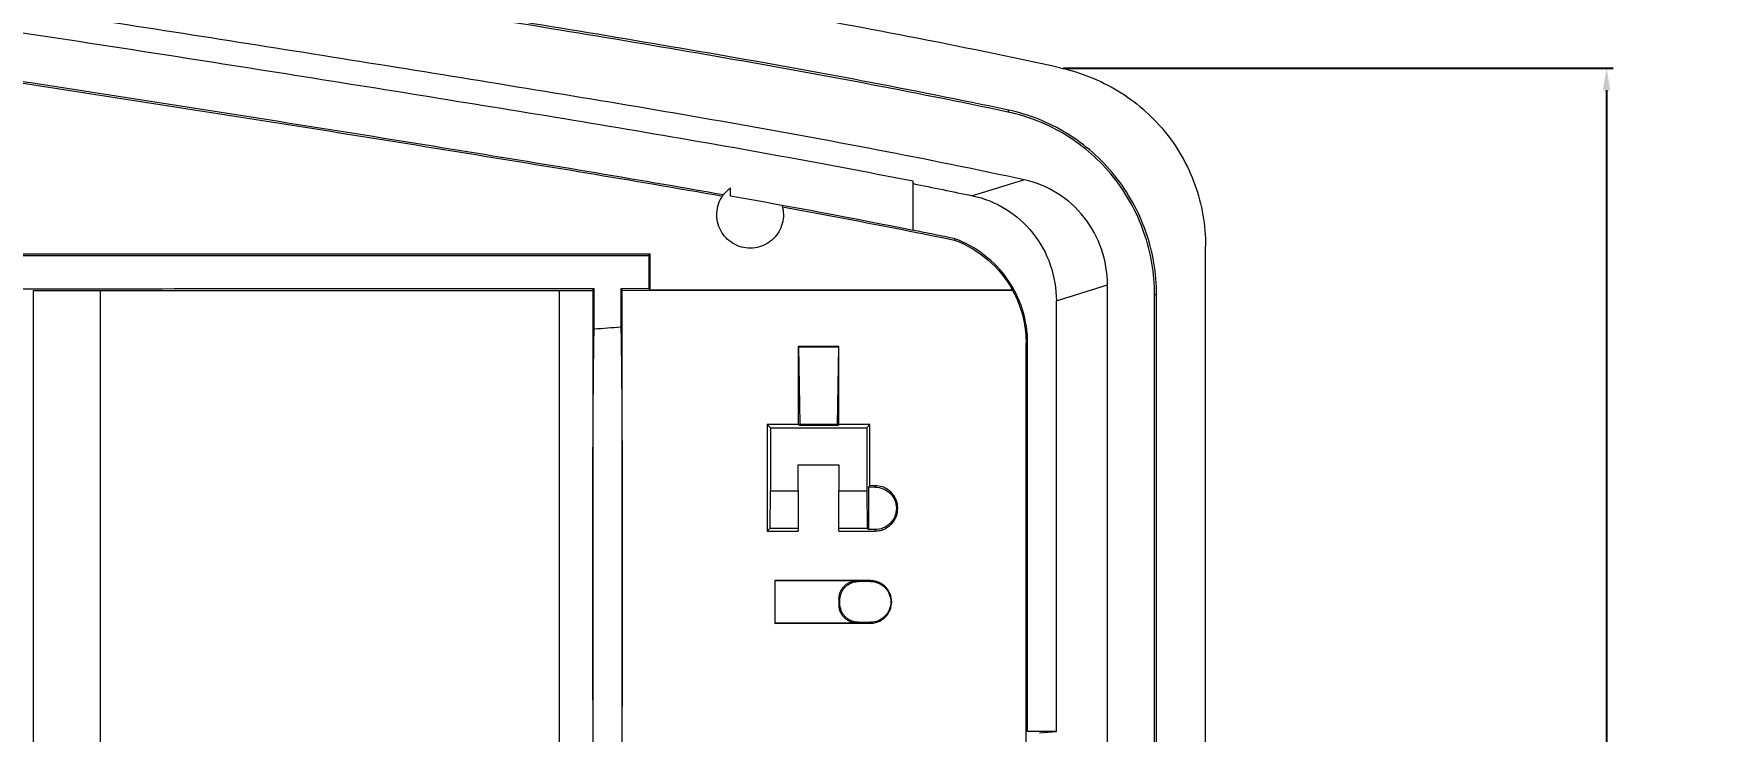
# Model space of a CAD drawing. Header units: inches. Extents: x 1474 to 3696, y 573 to 1061.
# Drawn here: x 1774.27 to 1819.45, y 895.03 to 913.88 of the extents above; entities that cross this region are included whole.
import ezdxf

# ---------------------------------------------------------------- set-up
doc = ezdxf.new("R2010")
doc.units = ezdxf.units.IN
doc.styles.get("Standard").update_dxf_attribs({"font": 'txt', "bigfont": 'gbcbig.shx'})
doc.dimstyles.new('2', dxfattribs={"dimtxt": 1.5, "dimasz": 0.6, "dimexe": 0.18, "dimexo": 0.0625, "dimgap": 0.09, "dimtad": 0, "dimtih": 1, "dimtoh": 1, "dimzin": 0, "dimdsep": 46, "dimtxsty": 'Standard', "dimcen": 0, "dimadec": 0, "dimazin": 2, "dimtfac": 1, "dimtofl": 0, "dimtmove": 0, "dimatfit": 3, "dimfxl": 0, "dimtolj": 1, "dimtzin": 0, "dimarcsym": 0})

# ---------------------------------------------------------------- blocks, each defined once
blk = doc.blocks.new('*D232')
at = {"color": 0, "lineweight": -2, "transparency": 16777216}
for p, q in [((1802.08, 912.941), (1816.928, 912.941)), ((1816.748, 912.341), (1816.748, 892.868)), ((1816.748, 871.716), (1816.748, 891.188)), ((1802.08, 871.116), (1816.928, 871.116))]:
    blk.add_line(p, q, dxfattribs=at)
at = {"color": 0, "transparency": 16777216}
for points in [[(1816.648, 912.341), (1816.848, 912.341), (1816.748, 912.941)], [(1816.648, 871.716), (1816.848, 871.716), (1816.748, 871.116)]]:
    blk.add_solid(points, dxfattribs=at)
at = {"layer": 'Defpoints', "color": 0, "transparency": 16777216}
for p in [(1802.018, 912.941), (1816.748, 912.941), (1802.018, 871.116)]:
    blk.add_point(p, dxfattribs=at)
at = {"color": 0, "transparency": 16777216, "insert": (1816.748, 892.028), "char_height": 1.5, "attachment_point": 5}
blk.add_mtext('\\A1;41.82', dxfattribs=at)

msp = doc.modelspace()

# ---------------------------------------------------------------- linework, layer by layer
at = {"color": 7, "linetype": 'Continuous', "lineweight": 15}
for p, q in [((1800.597, 911.806), (1800.586, 911.753)), ((1798.024, 909.82), (1798.024, 909.883)), ((1798.024, 908.562), (1798.024, 909.82)), ((1793.094, 909.483), (1793.094, 909.706)), ((1798.024, 908.562), (1798.024, 908.558)), ((1805.924, 875.926), (1805.924, 908.131)), ((1790.887, 907.878), (1790.924, 907.915)), ((1790.887, 907.878), (1790.887, 906.978)), ((1790.924, 906.942), (1790.924, 907.915)), ((1803.273, 876.97), (1803.273, 907.087)), ((1774.274, 906.939), (1776.074, 906.936)), ((1774.274, 877.118), (1774.274, 906.939)), ((1776.074, 906.936), (1776.074, 877.12)), ((1776.074, 906.934), (1788.48, 906.935)), ((1788.48, 906.939), (1789.374, 906.939)), ((1788.48, 877.117), (1788.48, 906.939)), ((1789.374, 906.939), (1789.412, 906.978)), ((1789.374, 906.939), (1789.374, 877.117)), ((1789.412, 905.9), (1789.412, 906.978)), ((1790.887, 906.978), (1790.135, 906.978)), ((1790.135, 906.978), (1790.135, 905.953)), ((1790.135, 906.978), (1790.174, 906.94)), ((1790.174, 906.94), (1800.707, 906.943)), ((1790.174, 899.292), (1790.174, 906.94)), ((1790.924, 906.942), (1790.887, 906.978)), ((1800.707, 906.943), (1800.709, 906.946)), ((1801.893, 895.028), (1801.893, 906.654)), ((1804.6, 906.815), (1804.546, 906.815)), ((1804.546, 877.241), (1804.546, 906.815)), ((1804.6, 877.241), (1804.6, 906.815)), ((1794.924, 905.428), (1794.924, 903.318)), ((1794.937, 905.415), (1794.924, 905.428)), ((1796.024, 905.428), (1794.924, 905.428)), ((1794.937, 905.415), (1796.014, 905.419)), ((1794.98, 903.328), (1794.937, 905.415)), ((1796.014, 905.419), (1795.971, 903.328)), ((1796.014, 905.419), (1796.024, 905.428)), ((1796.024, 903.316), (1796.024, 905.428)), ((1801.075, 905.513), (1801.118, 905.513)), ((1801.075, 878.543), (1801.075, 905.513)), ((1801.118, 895.028), (1801.118, 905.513)), ((1794.174, 903.228), (1794.083, 903.319)), ((1794.924, 903.318), (1794.083, 903.319)), ((1794.083, 903.319), (1794.083, 900.438)), ((1794.174, 903.228), (1796.774, 903.228)), ((1794.174, 903.228), (1794.174, 901.528)), ((1794.924, 903.318), (1794.98, 903.289)), ((1794.98, 903.328), (1795.971, 903.328)), ((1794.98, 903.289), (1794.98, 903.328)), ((1795.971, 903.289), (1794.98, 903.289)), ((1795.971, 903.328), (1795.971, 903.289)), ((1795.971, 903.289), (1796.024, 903.316)), ((1796.86, 903.315), (1796.024, 903.316)), ((1796.774, 903.228), (1796.86, 903.315)), ((1796.774, 903.228), (1796.774, 901.528)), ((1796.86, 901.667), (1796.86, 903.315)), ((1794.924, 902.228), (1796.024, 902.228)), ((1794.924, 901.528), (1794.924, 902.228)), ((1796.024, 902.228), (1796.024, 901.528)), ((1796.86, 901.667), (1796.822, 901.628)), ((1797, 901.666), (1796.86, 901.667)), ((1797, 901.666), (1797, 901.628)), ((1794.165, 900.52), (1794.174, 901.528)), ((1794.174, 901.528), (1794.924, 901.528)), ((1794.924, 901.528), (1794.924, 900.52)), ((1796.024, 901.528), (1796.774, 901.528)), ((1796.024, 900.52), (1796.024, 901.528)), ((1796.774, 901.528), (1796.782, 900.52)), ((1796.822, 901.628), (1796.822, 900.48)), ((1797, 901.628), (1796.822, 901.628)), ((1794.083, 900.438), (1794.165, 900.52)), ((1794.083, 900.438), (1794.924, 900.439)), ((1794.165, 900.52), (1794.924, 900.52)), ((1794.924, 900.52), (1794.924, 900.439)), ((1796.024, 900.52), (1796.782, 900.52)), ((1796.024, 900.441), (1796.024, 900.52)), ((1796.024, 900.441), (1797, 900.442)), ((1796.822, 900.48), (1796.782, 900.52)), ((1797, 900.48), (1796.822, 900.48)), ((1797, 900.48), (1797, 900.442)), ((1790.174, 884.764), (1790.174, 899.292)), ((1796.507, 899.104), (1794.295, 899.107)), ((1794.295, 899.107), (1794.295, 897.949)), ((1794.298, 899.104), (1794.295, 899.107)), ((1794.298, 897.953), (1794.298, 899.104)), ((1794.298, 899.104), (1796.507, 899.104)), ((1796.507, 899.104), (1796.549, 899.078)), ((1796.874, 899.103), (1796.507, 899.104)), ((1796.874, 899.078), (1796.549, 899.078)), ((1796.874, 899.103), (1796.874, 899.078)), ((1796.024, 898.604), (1796.049, 898.578)), ((1796.024, 898.604), (1796.024, 898.453)), ((1796.049, 898.478), (1796.049, 898.578)), ((1796.049, 898.478), (1796.024, 898.453)), ((1794.295, 897.949), (1796.507, 897.953)), ((1794.298, 897.953), (1794.295, 897.949)), ((1796.507, 897.953), (1794.298, 897.953)), ((1796.549, 897.978), (1796.507, 897.953)), ((1796.507, 897.953), (1796.874, 897.954)), ((1796.549, 897.978), (1796.874, 897.978)), ((1796.874, 897.978), (1796.874, 897.954)), ((1801.434, 894.994), (1801.893, 895.028))]:
    msp.add_line(p, q, dxfattribs=at)
at = {"color": 7, "linetype": 'Continuous', "lineweight": 15, "flags": 128}
msp.add_lwpolyline([(1799.143, 908.294), (1799.148, 908.313), (1799.154, 908.332)], dxfattribs=at)
at = {"color": 7, "linetype": 'Continuous', "lineweight": 15}
for points, knots in [([(1802.018, 912.941), (1799.297, 913.54), (1796.554, 914.063), (1791.043, 915.038), (1788.277, 915.491), (1782.741, 916.383), (1779.97, 916.824), (1774.428, 917.683), (1771.656, 918.099), (1766.103, 918.887), (1763.32, 919.258), (1757.737, 919.939), (1754.938, 920.249), (1749.333, 920.824), (1746.525, 921.088), (1740.902, 921.586), (1738.087, 921.822), (1732.448, 922.26), (1729.624, 922.463), (1723.97, 922.833), (1721.138, 923.001), (1712.643, 923.436), (1706.975, 923.633), (1698.461, 923.808), (1695.62, 923.845), (1689.94, 923.882), (1687.102, 923.882), (1681.425, 923.853), (1678.588, 923.826), (1672.913, 923.723), (1670.076, 923.644), (1667.24, 923.52)], [0, 0, 0, 0, 0.0625, 0.0625, 0.125, 0.125, 0.1875, 0.1875, 0.25, 0.25, 0.3125, 0.3125, 0.375, 0.375, 0.4375, 0.4375, 0.5, 0.5, 0.5625, 0.5625, 0.625, 0.625, 0.75, 0.75, 0.8125, 0.8125, 0.875, 0.875, 0.9375, 0.9375, 1, 1, 1, 1]), ([(1800.597, 911.806), (1797.988, 912.357), (1795.36, 912.847), (1790.085, 913.764), (1787.438, 914.194), (1782.141, 915.044), (1779.49, 915.465), (1774.188, 916.286), (1771.537, 916.685), (1766.226, 917.439), (1763.565, 917.794), (1758.229, 918.452), (1755.554, 918.751), (1750.19, 919.31), (1747.503, 919.568), (1742.121, 920.055), (1739.426, 920.283), (1731.331, 920.928), (1725.921, 921.302), (1717.795, 921.751), (1715.084, 921.881), (1709.659, 922.098), (1706.945, 922.186), (1701.519, 922.325), (1698.807, 922.375), (1693.382, 922.438), (1690.67, 922.452), (1685.247, 922.451), (1682.535, 922.437), (1677.112, 922.378), (1674.401, 922.332), (1671.689, 922.253)], [0, 0, 0, 0, 0.0625, 0.0625, 0.125, 0.125, 0.1875, 0.1875, 0.25, 0.25, 0.3125, 0.3125, 0.375, 0.375, 0.4375, 0.4375, 0.5, 0.5, 0.625, 0.625, 0.6875, 0.6875, 0.75, 0.75, 0.8125, 0.8125, 0.875, 0.875, 0.9375, 0.9375, 1, 1, 1, 1]), ([(1800.586, 911.753), (1797.976, 912.305), (1795.348, 912.795), (1790.072, 913.713), (1787.426, 914.142), (1782.129, 914.992), (1779.479, 915.413), (1774.178, 916.233), (1771.528, 916.633), (1766.217, 917.387), (1763.556, 917.742), (1758.22, 918.399), (1755.545, 918.699), (1750.181, 919.258), (1747.494, 919.516), (1742.113, 920.003), (1739.418, 920.231), (1731.324, 920.876), (1725.915, 921.25), (1717.79, 921.699), (1715.08, 921.829), (1709.655, 922.046), (1706.942, 922.133), (1701.516, 922.273), (1698.804, 922.323), (1693.381, 922.386), (1690.669, 922.4), (1685.247, 922.399), (1682.535, 922.385), (1677.113, 922.325), (1674.402, 922.279), (1671.69, 922.201)], [0, 0, 0, 0, 0.0625, 0.0625, 0.125, 0.125, 0.1875, 0.1875, 0.25, 0.25, 0.3125, 0.3125, 0.375, 0.375, 0.4375, 0.4375, 0.5, 0.5, 0.625, 0.625, 0.6875, 0.6875, 0.75, 0.75, 0.8125, 0.8125, 0.875, 0.875, 0.9375, 0.9375, 1, 1, 1, 1]), ([(1801.028, 909.922), (1798.397, 910.491), (1795.747, 910.992), (1790.425, 911.928), (1787.754, 912.364), (1782.409, 913.227), (1779.734, 913.651), (1774.384, 914.481), (1771.708, 914.886), (1766.347, 915.652), (1763.66, 916.013), (1758.276, 916.678), (1755.579, 916.984), (1750.177, 917.547), (1747.471, 917.806), (1742.052, 918.297), (1739.339, 918.527), (1731.188, 919.176), (1725.739, 919.553), (1717.544, 920.003), (1714.81, 920.133), (1709.344, 920.35), (1706.61, 920.436), (1701.143, 920.573), (1698.41, 920.623), (1692.943, 920.684), (1690.209, 920.695), (1684.742, 920.69), (1682.009, 920.675), (1676.541, 920.61), (1673.807, 920.56), (1671.072, 920.476)], [0, 0, 0, 0, 0.0625, 0.0625, 0.125, 0.125, 0.1875, 0.1875, 0.25, 0.25, 0.3125, 0.3125, 0.375, 0.375, 0.4375, 0.4375, 0.5, 0.5, 0.625, 0.625, 0.6875, 0.6875, 0.75, 0.75, 0.8125, 0.8125, 0.875, 0.875, 0.9375, 0.9375, 1, 1, 1, 1]), ([(1798.024, 909.883), (1795.463, 910.391), (1792.888, 910.848), (1787.723, 911.719), (1785.134, 912.136), (1779.954, 912.963), (1777.362, 913.37), (1772.179, 914.162), (1769.586, 914.545), (1764.388, 915.266), (1761.783, 915.604), (1756.561, 916.227), (1753.946, 916.514), (1748.708, 917.045), (1746.085, 917.291), (1740.832, 917.758), (1738.203, 917.978), (1730.303, 918.597), (1725.023, 918.956), (1717.084, 919.386), (1714.435, 919.51), (1709.138, 919.717), (1706.49, 919.801), (1701.193, 919.933), (1698.544, 919.982), (1693.247, 920.042), (1690.598, 920.055), (1685.301, 920.053), (1682.653, 920.04), (1677.355, 919.984), (1674.706, 919.94), (1672.057, 919.866)], [0, 0, 0, 0, 0.0625, 0.0625, 0.125, 0.125, 0.1875, 0.1875, 0.25, 0.25, 0.3125, 0.3125, 0.375, 0.375, 0.4375, 0.4375, 0.5, 0.5, 0.625, 0.625, 0.6875, 0.6875, 0.75, 0.75, 0.8125, 0.8125, 0.875, 0.875, 0.9375, 0.9375, 1, 1, 1, 1]), ([(1792.902, 909.517), (1790.45, 909.95), (1787.989, 910.355), (1783.062, 911.153), (1780.596, 911.545), (1775.663, 912.317), (1773.198, 912.695), (1768.261, 913.42), (1765.789, 913.766), (1760.835, 914.411), (1758.353, 914.711), (1753.376, 915.267), (1750.882, 915.523), (1743.385, 916.245), (1738.366, 916.673), (1728.312, 917.432), (1723.274, 917.76), (1713.184, 918.28), (1708.139, 918.465), (1700.57, 918.645), (1698.046, 918.689), (1693, 918.744), (1690.476, 918.755), (1685.429, 918.753), (1682.906, 918.741), (1677.858, 918.69), (1675.334, 918.651), (1672.81, 918.585)], [0, 0, 0, 0, 0.0625, 0.0625, 0.125, 0.125, 0.1875, 0.1875, 0.25, 0.25, 0.3125, 0.3125, 0.375, 0.375, 0.5, 0.5, 0.625, 0.625, 0.75, 0.75, 0.8125, 0.8125, 0.875, 0.875, 0.9375, 0.9375, 1, 1, 1, 1]), ([(1672.813, 918.55), (1675.337, 918.616), (1677.861, 918.655), (1682.912, 918.706), (1685.438, 918.718), (1693.014, 918.722), (1698.061, 918.671), (1708.15, 918.431), (1713.192, 918.246), (1723.268, 917.726), (1728.305, 917.398), (1738.353, 916.639), (1743.365, 916.212), (1750.867, 915.489), (1753.364, 915.232), (1758.352, 914.675), (1760.842, 914.373), (1765.809, 913.725), (1768.286, 913.378), (1773.228, 912.652), (1775.693, 912.273), (1780.616, 911.504), (1783.074, 911.113), (1787.983, 910.319), (1790.434, 909.915), (1792.879, 909.484)], [0, 0, 0, 0, 0.0625, 0.0625, 0.125, 0.125, 0.25, 0.25, 0.375, 0.375, 0.5, 0.5, 0.625, 0.625, 0.6875, 0.6875, 0.75, 0.75, 0.8125, 0.8125, 0.875, 0.875, 0.9375, 0.9375, 1, 1, 1, 1]), ([(1802.018, 912.941), (1802.562, 912.821), (1803.074, 912.617), (1804.03, 912.038), (1804.45, 911.676), (1804.986, 911.026), (1805.146, 910.793), (1805.422, 910.309), (1805.539, 910.055), (1805.73, 909.524), (1805.803, 909.249), (1805.899, 908.696), (1805.924, 908.416), (1805.924, 908.131)], [0, 0, 0, 0, 0.25, 0.25, 0.5, 0.5, 0.625, 0.625, 0.75, 0.75, 0.875, 0.875, 1, 1, 1, 1]), ([(1804.546, 906.815), (1804.546, 907.396), (1804.45, 907.96), (1804.163, 908.778), (1804.045, 909.041), (1803.768, 909.539), (1803.609, 909.777), (1803.068, 910.45), (1802.643, 910.825), (1801.668, 911.426), (1801.144, 911.635), (1800.586, 911.753)], [0, 0, 0, 0, 0.25, 0.25, 0.375, 0.375, 0.5, 0.5, 0.75, 0.75, 1, 1, 1, 1]), ([(1804.6, 906.815), (1804.6, 907.403), (1804.502, 907.972), (1804.212, 908.8), (1804.092, 909.065), (1803.813, 909.569), (1803.652, 909.809), (1803.105, 910.489), (1802.675, 910.869), (1801.69, 911.475), (1801.161, 911.686), (1800.597, 911.806)], [0, 0, 0, 0, 0.25, 0.25, 0.375, 0.375, 0.5, 0.5, 0.75, 0.75, 1, 1, 1, 1]), ([(1803.273, 907.087), (1803.273, 907.418), (1803.219, 907.741), (1803.003, 908.367), (1802.847, 908.653), (1802.439, 909.169), (1802.197, 909.385), (1801.644, 909.732), (1801.346, 909.853), (1801.028, 909.922)], [0, 0, 0, 0, 0.25, 0.25, 0.5, 0.5, 0.75, 0.75, 1, 1, 1, 1]), ([(1794.488, 909.23), (1794.533, 909.073), (1794.535, 908.903), (1794.45, 908.587), (1794.364, 908.441), (1794.127, 908.214), (1793.977, 908.135), (1793.657, 908.064), (1793.488, 908.074), (1793.178, 908.18), (1793.038, 908.276), (1792.828, 908.527), (1792.758, 908.682), (1792.709, 909.006), (1792.73, 909.174), (1792.856, 909.477), (1792.962, 909.61), (1793.094, 909.706)], [0, 0, 0, 0, 0.125, 0.125, 0.25, 0.25, 0.375, 0.375, 0.5, 0.5, 0.625, 0.625, 0.75, 0.75, 0.875, 0.875, 1, 1, 1, 1]), ([(1799.626, 909.494), (1799.947, 909.427), (1800.248, 909.307), (1800.807, 908.961), (1801.051, 908.744), (1801.462, 908.227), (1801.621, 907.939), (1801.838, 907.311), (1801.893, 906.988), (1801.893, 906.654)], [0, 0, 0, 0, 0.25, 0.25, 0.5, 0.5, 0.75, 0.75, 1, 1, 1, 1]), ([(1799.154, 908.332), (1798.967, 908.371), (1798.59, 908.448), (1798.213, 908.524), (1798.024, 908.562)], [0, 0, 0, 0, 0.496456, 1, 1, 1, 1]), ([(1799.143, 908.294), (1799.474, 908.171), (1799.777, 907.993), (1800.314, 907.531), (1800.536, 907.26), (1800.709, 906.946)], [0, 0, 0, 0, 0.5, 0.5, 1, 1, 1, 1]), ([(1801.118, 905.513), (1801.118, 905.823), (1801.072, 906.125), (1800.886, 906.711), (1800.75, 906.986), (1800.225, 907.737), (1799.725, 908.121), (1799.154, 908.332)], [0, 0, 0, 0, 0.25, 0.25, 0.5, 0.5, 1, 1, 1, 1]), ([(1757.156, 907.882), (1757.674, 907.882), (1758.733, 907.882), (1760.354, 907.882), (1762.043, 907.882), (1763.801, 907.882), (1766.216, 907.882), (1769.635, 907.882), (1773.077, 907.881), (1776.071, 907.881), (1778.179, 907.88), (1780.355, 907.88), (1783.267, 907.88), (1786.779, 907.879), (1789.585, 907.879), (1790.887, 907.878)], [0, 0, 0, 0, 0.045928, 0.093892, 0.143893, 0.19593, 0.250005, 0.358562, 0.500003, 0.556354, 0.625003, 0.687503, 0.750002, 0.883988, 1, 1, 1, 1]), ([(1790.924, 907.915), (1790.187, 907.915), (1788.74, 907.916), (1786.605, 907.917), (1784.545, 907.917), (1781.761, 907.918), (1778.297, 907.919), (1774.156, 907.92), (1770.066, 907.92), (1765.912, 907.92), (1761.613, 907.92), (1758.697, 907.919), (1757.216, 907.919)], [0, 0, 0, 0, 0.065904, 0.129545, 0.190923, 0.25004, 0.378164, 0.499998, 0.618843, 0.741784, 0.868833, 1, 1, 1, 1]), ([(1789.412, 906.978), (1788.9, 906.978), (1787.829, 906.978), (1786.15, 906.977), (1784.377, 906.977), (1782.088, 906.977), (1778.728, 906.976), (1774.293, 906.976), (1769.255, 906.975), (1765.052, 906.974), (1761.686, 906.974), (1758.867, 906.974), (1755.765, 906.974), (1752.39, 906.975), (1750.15, 906.975), (1749.036, 906.976)], [0, 0, 0, 0, 0.038107, 0.079774, 0.125, 0.170068, 0.250002, 0.375003, 0.500006, 0.625006, 0.687577, 0.750003, 0.83424, 0.917571, 1, 1, 1, 1]), ([(1800.709, 906.946), (1798.993, 906.945), (1795.733, 906.944), (1792.469, 906.942), (1790.924, 906.942)], [0, 0, 0, 0, 0.526618, 1, 1, 1, 1]), ([(1800.707, 906.943), (1800.734, 906.892), (1800.789, 906.79), (1800.858, 906.632), (1800.917, 906.473), (1800.967, 906.312), (1801.007, 906.151), (1801.038, 905.99), (1801.06, 905.83), (1801.073, 905.671), (1801.074, 905.566), (1801.075, 905.513)], [0, 0, 0, 0, 0.117108, 0.232684, 0.346744, 0.459305, 0.570378, 0.679974, 0.788105, 0.894778, 1, 1, 1, 1]), ([(1789.412, 892.684), (1789.411, 892.72), (1789.41, 892.791), (1789.408, 892.909), (1789.406, 893.033), (1789.404, 893.165), (1789.402, 893.304), (1789.401, 893.451), (1789.399, 893.606), (1789.395, 893.938), (1789.39, 894.495), (1789.385, 895.345), (1789.38, 896.278), (1789.377, 897.263), (1789.375, 898.275), (1789.375, 899.292), (1789.375, 900.31), (1789.377, 901.321), (1789.38, 902.306), (1789.385, 903.239), (1789.39, 904.089), (1789.396, 904.706), (1789.401, 905.136), (1789.404, 905.423), (1789.408, 905.682), (1789.411, 905.827), (1789.412, 905.9)], [0, 0, 0, 0, 0.015376, 0.030695, 0.045975, 0.061236, 0.076495, 0.091772, 0.107087, 0.122457, 0.18624, 0.250054, 0.313836, 0.37765, 0.438814, 0.500009, 0.561173, 0.622369, 0.686151, 0.749965, 0.813747, 0.877562, 0.90823, 0.938757, 0.969297, 1, 1, 1, 1]), ([(1790.135, 905.953), (1790.136, 905.919), (1790.137, 905.849), (1790.139, 905.734), (1790.141, 905.611), (1790.143, 905.481), (1790.145, 905.343), (1790.147, 905.197), (1790.149, 905.043), (1790.152, 904.712), (1790.158, 904.152), (1790.163, 903.295), (1790.168, 902.351), (1790.171, 901.513), (1790.172, 900.831), (1790.173, 900.323), (1790.173, 899.809), (1790.174, 899.465), (1790.174, 899.292)], [0, 0, 0, 0, 0.030731, 0.061343, 0.091875, 0.122367, 0.152856, 0.183383, 0.213986, 0.244705, 0.372334, 0.500024, 0.627651, 0.75534, 0.816627, 0.877624, 0.938645, 1, 1, 1, 1]), ([(1797, 900.442), (1797.025, 900.443), (1797.075, 900.445), (1797.145, 900.459), (1797.21, 900.478), (1797.267, 900.503), (1797.318, 900.531), (1797.361, 900.561), (1797.399, 900.591), (1797.481, 900.667), (1797.58, 900.816), (1797.626, 901.054), (1797.58, 901.292), (1797.465, 901.465), (1797.328, 901.577), (1797.182, 901.649), (1797.064, 901.66), (1797, 901.666)], [0, 0, 0, 0, 0.040315, 0.0781157, 0.1134037, 0.1461806, 0.176448, 0.2042079, 0.2294625, 0.2522143, 0.3797494, 0.5003285, 0.6206485, 0.7484422, 0.8144139, 0.8982726, 1, 1, 1, 1]), ([(1797, 901.628), (1797.15, 901.628), (1797.299, 901.566), (1797.512, 901.354), (1797.574, 901.205), (1797.574, 900.904), (1797.512, 900.755), (1797.299, 900.542), (1797.15, 900.48), (1797, 900.48)], [0, 0, 0, 0, 0.25, 0.25, 0.5, 0.5, 0.75, 0.75, 1, 1, 1, 1]), ([(1790.174, 899.292), (1790.174, 899.206), (1790.174, 899.033), (1790.173, 898.775), (1790.173, 898.518), (1790.173, 898.262), (1790.173, 898.008), (1790.172, 897.755), (1790.172, 897.504), (1790.17, 896.991), (1790.168, 896.234), (1790.163, 895.29), (1790.158, 894.432), (1790.152, 893.813), (1790.147, 893.384), (1790.143, 893.1), (1790.139, 892.845), (1790.137, 892.702), (1790.135, 892.631)], [0, 0, 0, 0, 0.03073, 0.061341, 0.091872, 0.122363, 0.152852, 0.183378, 0.21398, 0.244698, 0.372325, 0.500014, 0.627643, 0.755333, 0.816622, 0.877621, 0.938643, 1, 1, 1, 1]), ([(1796.024, 898.604), (1796.025, 898.63), (1796.027, 898.682), (1796.045, 898.757), (1796.073, 898.827), (1796.113, 898.893), (1796.167, 898.958), (1796.238, 899.018), (1796.323, 899.065), (1796.414, 899.096), (1796.476, 899.101), (1796.507, 899.104)], [0, 0, 0, 0, 0.102803, 0.201853, 0.299498, 0.398184, 0.500284, 0.628504, 0.759707, 0.878475, 1, 1, 1, 1]), ([(1796.049, 898.578), (1796.05, 898.602), (1796.052, 898.65), (1796.068, 898.72), (1796.092, 898.787), (1796.127, 898.85), (1796.17, 898.907), (1796.22, 898.957), (1796.278, 899), (1796.34, 899.035), (1796.408, 899.06), (1796.477, 899.075), (1796.525, 899.077), (1796.549, 899.078)], [0, 0, 0, 0, 0.090908, 0.181815, 0.272723, 0.36363, 0.454537, 0.545445, 0.636354, 0.727263, 0.818174, 0.909086, 1, 1, 1, 1]), ([(1796.874, 897.954), (1796.898, 897.954), (1796.944, 897.956), (1797.01, 897.969), (1797.071, 897.988), (1797.125, 898.011), (1797.172, 898.037), (1797.213, 898.065), (1797.249, 898.093), (1797.326, 898.165), (1797.418, 898.305), (1797.461, 898.528), (1797.418, 898.752), (1797.311, 898.914), (1797.182, 899.019), (1797.045, 899.087), (1796.934, 899.097), (1796.874, 899.103)], [0, 0, 0, 0, 0.040312, 0.07811, 0.113397, 0.146173, 0.176441, 0.204202, 0.229459, 0.252214, 0.379741, 0.500329, 0.62064, 0.748442, 0.81441, 0.898269, 1, 1, 1, 1]), ([(1796.874, 899.078), (1797.018, 899.078), (1797.161, 899.019), (1797.364, 898.815), (1797.424, 898.672), (1797.424, 898.384), (1797.364, 898.241), (1797.161, 898.038), (1797.018, 897.978), (1796.874, 897.978)], [0, 0, 0, 0, 0.25, 0.25, 0.5, 0.5, 0.75, 0.75, 1, 1, 1, 1]), ([(1796.507, 897.953), (1796.486, 897.954), (1796.445, 897.957), (1796.385, 897.971), (1796.315, 897.996), (1796.239, 898.038), (1796.162, 898.102), (1796.1, 898.181), (1796.056, 898.268), (1796.029, 898.36), (1796.025, 898.422), (1796.024, 898.453)], [0, 0, 0, 0, 0.080303, 0.160089, 0.240537, 0.36881, 0.500077, 0.628356, 0.75962, 0.877755, 1, 1, 1, 1]), ([(1796.549, 897.978), (1796.525, 897.979), (1796.477, 897.981), (1796.408, 897.997), (1796.34, 898.022), (1796.278, 898.056), (1796.22, 898.099), (1796.17, 898.15), (1796.127, 898.207), (1796.092, 898.27), (1796.068, 898.337), (1796.052, 898.407), (1796.05, 898.454), (1796.049, 898.478)], [0, 0, 0, 0, 0.090914, 0.181826, 0.272737, 0.363646, 0.454555, 0.545463, 0.63637, 0.727277, 0.818185, 0.909092, 1, 1, 1, 1]), ([(1801.893, 895.028), (1801.763, 895.028), (1801.634, 895.028), (1801.505, 895.028), (1801.375, 895.028), (1801.246, 895.028), (1801.116, 895.028)], [0, 0, 0, 0, 0.0003963415, 0.0003963415, 0.0003963415, 0.000792684, 0.000792684, 0.000792684, 0.000792684])]:
    msp.add_open_spline(points, degree=3, knots=knots, dxfattribs=at)
for points in [[(1798.024, 909.82), (1798.558, 909.713), (1799.093, 909.605), (1799.626, 909.494)], [(1801.028, 909.922), (1800.56, 909.781), (1800.093, 909.638), (1799.626, 909.494)], [(1798.024, 908.558), (1796.386, 908.885), (1794.742, 909.191), (1793.094, 909.483)], [(1794.497, 909.194), (1796.05, 908.911), (1797.598, 908.613), (1799.143, 908.294)], [(1801.893, 906.654), (1802.353, 906.8), (1802.813, 906.944), (1803.273, 907.087)], [(1789.412, 905.9), (1789.653, 905.918), (1789.894, 905.936), (1790.135, 905.953)]]:
    msp.add_open_spline(points, degree=3, dxfattribs=at)

# ---------------------------------------------------------------- dimensions: what is measured, and where the dimension line sits
dim = msp.add_linear_dim(base=(1816.7479, 912.94076), p1=(1802.01768, 871.11578), p2=(1802.01768, 912.94076), angle=90, dimstyle='2')
dim.commit()
dim.dimension.update_dxf_attribs({"geometry": '*D232', "text_midpoint": (1816.7479, 892.02827)})

doc.saveas('drawing.dxf')
